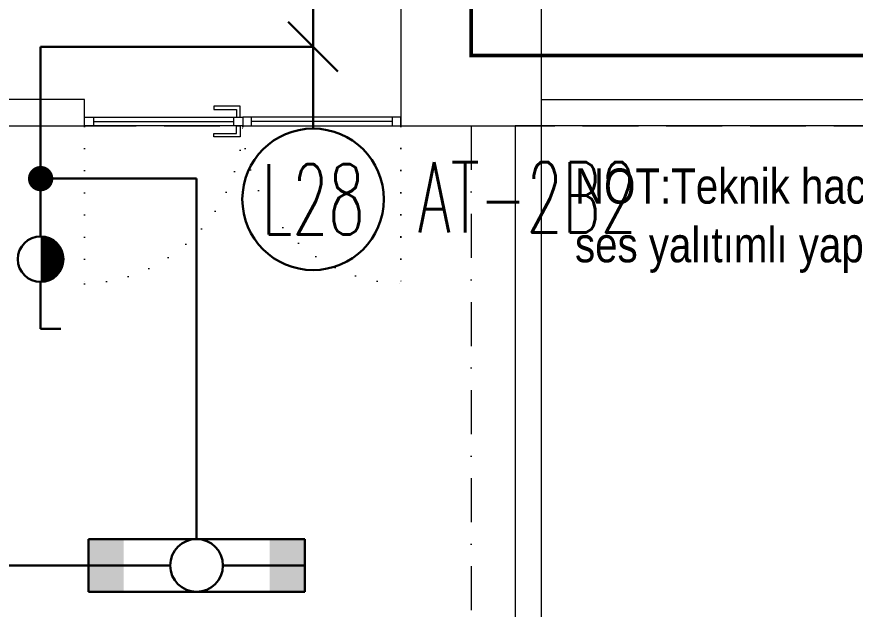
# Model space of a CAD drawing. Header units: metres. Extents: x -13316 to 152404, y -3899 to 30226.
# Drawn here: x 2361.4 to 2838.5, y 45.1 to 382.1 of the extents above; entities that cross this region are included whole.
import ezdxf
from ezdxf.enums import TextEntityAlignment as Align

# ---------------------------------------------------------------- set-up
doc = ezdxf.new("R2010")
doc.units = ezdxf.units.M
doc.header["$LTSCALE"] = 100
doc.header["$MEASUREMENT"] = 0
for name, pattern in [('DASHDOT2', [0.5, 0.25, -0.125, 0, -0.125]), ('DOT2', [0.125, 0, -0.125]), ('HIDDEN', [0.375, 0.25, -0.125]), ('HIDDEN2', [4.7625, 3.175, -1.5875])]:
    doc.linetypes.add(name, pattern=pattern)
doc.layers.get('0').update_dxf_attribs({"color": 9, "lineweight": 9})
for name, color, linetype, lineweight in [('00', 9, 'Continuous', 9), ('01', 9, 'Continuous', 9), ('06B', 9, 'Continuous', 9), ('06D', 9, 'Continuous', 9), ('10', 9, 'Continuous', 9), ('15', 9, 'Continuous', 9), ('20', 9, 'DOT2', 9), ('21', 9, 'Continuous', 9), ('24', 9, 'DASHDOT2', 9), ('E-2x36 W SIVAÜSTÜ FLUORESAN ARMATÜR (ETANŞ)', 7, 'Continuous', 30), ('E-ANAHTAR (ETANŞ)', 7, 'Continuous', 30), ('E-KABLO', 7, 'Continuous', 30), ('E-LINYE', 7, 'Continuous', 30)]:
    doc.layers.add(name, color=color, linetype=linetype, lineweight=lineweight)
doc.styles.add('E-YAZI', font='txttw.shx')
doc.styles.add('MuuM_TEXT-STANDART', font='ARIALN.TTF')

# ---------------------------------------------------------------- blocks, each defined once
blk = doc.blocks.new('p-akslar_yeni')
at = {"layer": '24'}
blk.add_lwpolyline([(8715, -8575), (8715, -11897.18)], dxfattribs=at)
blk = doc.blocks.new('100_2x36 W SIVAÜSTÜ FLUORESAN ARMATÜR (ETANŞ)')
at = {"layer": 'E-2x36 W SIVAÜSTÜ FLUORESAN ARMATÜR (ETANŞ)', "color": 4}
for p, q in [((-6.15, 1.5), (6.15, 1.5)), ((-6.15, 1.5), (-6.15, -1.5)), ((6.15, 1.5), (6.15, -1.5)), ((-1.5, 0), (-6.15, 0)), ((1.5, 0), (6.15, 0)), ((-6.15, -1.5), (6.15, -1.5))]:
    blk.add_line(p, q, dxfattribs=at)
blk.add_circle((0, 0), 1.5, dxfattribs=at)
for points in [[(-4.15, 1.5), (-4.15, -1.5), (-6.15, 1.5), (-6.15, -1.5)], [(4.15, 1.5), (4.15, -1.5), (6.15, 1.5), (6.15, -1.5)]]:
    blk.add_solid(points, dxfattribs=at)
blk = doc.blocks.new('100_ANAHTAR (ETANŞ)')
at = {"layer": 'E-ANAHTAR (ETANŞ)', "color": 4}
for p, q in [((0, 5.345), (-0.714, 5.345)), ((0, 3.673), (0, 5.345)), ((0, 2.053), (0, 0))]:
    blk.add_line(p, q, dxfattribs=at)
at = {"layer": 'E-ANAHTAR (ETANŞ)', "color": 4, "const_width": 0.81}
blk.add_lwpolyline([(0, 3.268, 0.414214), (-0.405, 2.863, 0.414214), (0, 2.458, 0.414214)], format="xyb", dxfattribs=at)
at = {"layer": 'E-ANAHTAR (ETANŞ)', "color": 4}
blk.add_circle((0, 2.863), 0.81, dxfattribs=at)
blk = doc.blocks.new('2.bod.sitatik')
at = {"layer": '01'}
blk.add_lwpolyline([(2260, -8630), (2340, -8630), (2340, -8530), (2260, -8530)], close=True, dxfattribs=at)
blk = doc.blocks.new('p-işyeri')
at = {"color": 0, "const_width": 2}
blk.add_lwpolyline([(200, 0), (200, 700), (-200, 700), (-200, 0)], close=True, dxfattribs=at)
blk = doc.blocks.new('p-al-01_a')
at = {"layer": '06B'}
for points in [[(-5, -88.62), (-11.25, -88.62), (-11.25, -73.62), (-9.38, -73.62), (-9.38, -86.38), (-9.38, -86.38), (-5, -86.38), (-5, -88.62)], [(0, -88.62), (6.25, -88.62), (6.25, -73.62), (4.38, -73.62), (4.38, -86.38), (4.38, -86.38), (0, -86.38), (0, -88.62)]]:
    blk.add_lwpolyline(points, dxfattribs=at)
at = {"layer": '06D'}
for p, q in [((-5, -86.87), (-5, -5)), ((0, -5), (0, -86.87)), ((-5, -93.13), (-5, -175)), ((0, -175), (0, -93.13))]:
    blk.add_line(p, q, dxfattribs=at)
at = {"layer": '10'}
for points in [[(-5, 0), (0, 0), (0, -5), (-5, -5)], [(-5, -85), (0, -85), (0, -90), (-5, -90)], [(-5, -95), (0, -95), (0, -90), (-5, -90)], [(-5, -180), (0, -180), (0, -175), (-5, -175)]]:
    blk.add_lwpolyline(points, close=True, dxfattribs=at)
at = {"layer": '15'}
for points in [[(-2.5, -5), (-2.5, -85)], [(-2.5, -175), (-2.5, -95)]]:
    blk.add_lwpolyline(points, dxfattribs=at)
at = {"layer": '20'}
for points in [[(-5.25, 0), (-94.89, 0)], [(-5.25, -180), (-94.89, -180)], [(-5, -180), (-94.89, -180)]]:
    blk.add_lwpolyline(points, dxfattribs=at)
for centre, start, end in [((-1.49, 3.38), 182.0745, 267.6937), ((-1.49, -183.38), 92.3063, 177.9255)]:
    blk.add_arc(centre, 93.46, start, end, dxfattribs=at)
blk = doc.blocks.new('2.bod.Mimari')
at = {"layer": '00'}
for points in [[(2030, -8630), (2080, -8630), (2080, -8615), (2030, -8615)], [(2960, -8630), (2340, -8630), (2340, -8615), (2960, -8615)], [(2340, -9130), (2340, -8630), (2325, -8630), (2325, -9130)]]:
    blk.add_lwpolyline(points, close=True, dxfattribs=at)
at = {"layer": '20', "linetype": 'HIDDEN2', "ltscale": 0.1}
blk.add_lwpolyline([(2030, -8630), (8440, -8630)], dxfattribs=at)
at = {"rotation": 90}
blk.add_blockref('p-al-01_a', (2080, -8625), dxfattribs=at)
at = {"layer": '06D', "color": 89, "linetype": 'HIDDEN', "true_color": 0x2e4d23, "rotation": 90}
blk.add_blockref('p-işyeri', (3000, -8390), dxfattribs=at)
at = {"layer": '21', "insert": (2359.05, -8654.23), "char_height": 20, "width": 289.3932, "attachment_point": 1, "style": 'MuuM_TEXT-STANDART'}
blk.add_mtext('NOT:Teknik hacim duvarları ses yalıtımlı yapılacak.', dxfattribs=at)

msp = doc.modelspace()

# ---------------------------------------------------------------- linework, layer by layer
at = {"layer": 'E-KABLO', "color": 6}
for p, q in [((2530, 455), (2530, 365)), ((2375, 290), (2375, 365)), ((2375, 365), (2530, 365)), ((2463.75, 290), (2375, 290)), ((2463.75, 85), (2463.75, 290)), ((2162.75, 70), (2402.25, 70))]:
    msp.add_line(p, q, dxfattribs=at)
at = {"layer": 'E-KABLO', "color": 4, "linetype": 'Continuous', "const_width": 7.2}
msp.add_lwpolyline([(2371.4, 290, 1), (2378.6, 290, 1)], format="xyb", close=True, dxfattribs=at)
at = {"layer": 'E-LINYE', "color": 7, "linetype": 'Continuous'}
for p, q in [((2515.86, 379.14), (2544.14, 350.86)), ((2530, 318.47), (2530, 365))]:
    msp.add_line(p, q, dxfattribs=at)
msp.add_circle((2530, 278.23), 40.25, dxfattribs=at)

# ---------------------------------------------------------------- block references
for name in ['2.bod.sitatik', '2.bod.Mimari']:
    msp.add_blockref(name, (320, 8950))
at = {"layer": '24'}
msp.add_blockref('p-akslar_yeni', (-6095, 8895), dxfattribs=at)
at = {"layer": 'E-2x36 W SIVAÜSTÜ FLUORESAN ARMATÜR (ETANŞ)', "xscale": 10, "yscale": 10, "zscale": 10, "rotation": 180}
msp.add_blockref('100_2x36 W SIVAÜSTÜ FLUORESAN ARMATÜR (ETANŞ)', (2463.75, 70), dxfattribs=at)
at = {"layer": 'E-ANAHTAR (ETANŞ)', "xscale": 16, "yscale": 16, "zscale": 16, "rotation": 180}
msp.add_blockref('100_ANAHTAR (ETANŞ)', (2375, 290), dxfattribs=at)

# ---------------------------------------------------------------- texts
at = {"layer": 'E-LINYE', "color": 3, "linetype": 'Continuous', "style": 'E-YAZI', "width": 0.6}
for s, p in [('L28', (2530, 278.23)), ('AT-2B2', (2651.95, 279.38))]:
    msp.add_text(s, height=40, dxfattribs=at).set_placement(p, align=Align.MIDDLE_CENTER)

doc.saveas('drawing.dxf')
